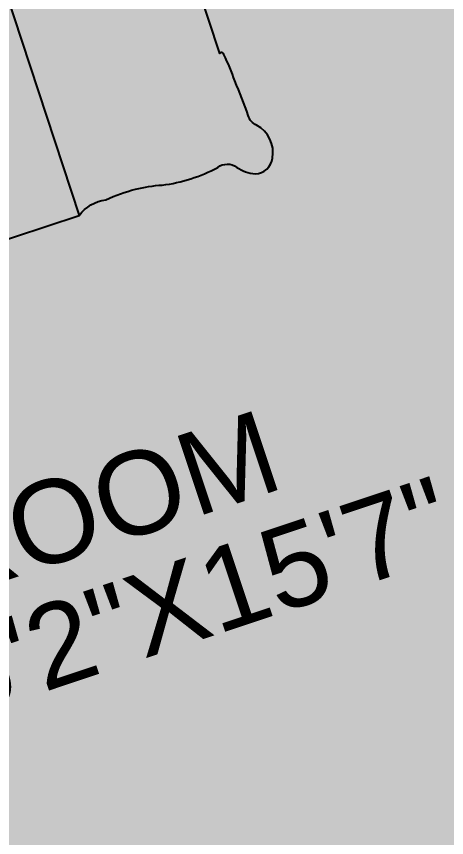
# Model space of a CAD drawing. Header units: inches. Extents: x -13956017 to 293115509, y -946740 to -305538.
# Drawn here: x 1214627.8 to 1214690.1, y -917397.1 to -917278.4 of the extents above; entities that cross this region are included whole.
import ezdxf

# ---------------------------------------------------------------- set-up
doc = ezdxf.new("R2010")
doc.units = ezdxf.units.IN
doc.header["$LTSCALE"] = 6
doc.layers.add('FURNITURE', color=7, linetype='Continuous')
doc.layers.add('WAL', color=7, linetype='Continuous')
doc.layers.add('wall', color=7, linetype='Continuous', lineweight=30)
doc.styles.add('ARI', font='arial.ttf')

# ---------------------------------------------------------------- blocks, each defined once
blk = doc.blocks.new('-reading lamp')
at = {"layer": 'FURNITURE', "color": 8}
for p, q in [((-120.5941480748006, 103.459576176494), (-120.5941480748006, -103.459576176494)), ((-226.5207276368747, 0), (0, 0))]:
    blk.add_line(p, q, dxfattribs=at)
at = {"layer": 'FURNITURE'}
for p, q in [((-13.02192358946195, 39.42549933103146), (-13.02192358946195, -39.42549933103146)), ((0, 39.42549933103146), (0, -39.42549933103146))]:
    blk.add_line(p, q, dxfattribs=at)
blk.add_lwpolyline([(-170.5941480748006, -50), (-70.59414807480061, -50), (-70.59414807480061, 50), (-170.5941480748006, 50)], close=True, dxfattribs=at)
blk = doc.blocks.new('-LUCIFER_STRIPLIGHT')
for p, q in [((-7.37981775678054, 32.52400091445452), (-7.37981775678054, 28.08563530115498)), ((-7.37981775678054, 32.52400091445452), (-5.891130641146447, 32.52400091445452)), ((-7.37981775678054, 32.52400091445452), (-1.09377196735295, 32.52400091445452)), ((-1.09377196735295, 32.52400091445452), (-1.09377196735295, 9.983583176457614)), ((-5.891130641146447, 28.08563530115498), (-7.37981775678054, 28.08563530115498)), ((-7.37981775678054, 11.8181833700728), (-7.37981775678054, 7.379817756773264)), ((-5.891130641146447, 11.8181833700728), (-7.37981775678054, 11.8181833700728)), ((-7.37981775678054, 7.379817756773264), (7.37981775678054, -7.379817756773264)), ((-5.891130641146447, 28.08563530115498), (-5.891130641146447, 11.8181833700728)), ((-1.09377196735295, 9.983583176457614), (9.98358317646489, -1.093771967360226)), ((28.62316699490475, 21.25379204545607), (28.62316699490475, 20.02400091445452)), ((28.62316699490475, 18.79420978345297), (28.62316699490475, 20.02400091445452)), ((7.37981775678054, -7.379817756773264), (11.81818337006553, -7.379817756773264)), ((9.98358317646489, -1.093771967360226), (32.52400091446179, -1.093771967360226)), ((11.81818337006553, -7.379817756773264), (11.81818337006553, -5.891130641139171)), ((28.0856353011477, -5.891130641139171), (11.81818337006553, -5.891130641139171)), ((28.0856353011477, -7.379817756773264), (28.0856353011477, -5.891130641139171)), ((28.0856353011477, -7.379817756773264), (32.52400091446179, -7.379817756773264)), ((32.52400091446179, -1.093771967360226), (32.52400091446179, -7.379817756773264))]:
    blk.add_line(p, q)
at = {"color": 8}
for p, q in [((-4.53632842512161, 7.379817756773264), (-4.53632842512161, 32.52400091445452)), ((20.02400091446179, 27.92876841560792), (20.02400091446179, 50.71393626806821)), ((12.11923341329384, 20.02400091443997), (-10.665934439181, 20.02400091443997)), ((-7.37981775678054, 28.08563530115498), (-7.37981775678054, 11.8181833700728)), ((-4.53632842512161, 7.379817756773264), (7.37981775678054, -4.536328425128886)), ((13.10689695422479, 12.90184182734083), (13.10689695422479, 27.14616000155365)), ((20.02400091446179, 12.11923341327201), (20.02400091446179, -10.66593443920283)), ((26.94105867379403, 12.90184182440134), (26.94105867379403, 27.14616000155365)), ((27.92876841562975, 20.02400091443997), (50.71393626807549, 20.02400091443997)), ((32.52400091446179, -4.536328425128886), (7.37981775678054, -4.536328425128886)), ((11.81818337006553, -7.379817756773264), (28.0856353011477, -7.379817756773264))]:
    blk.add_line(p, q, dxfattribs=at)
at = {"color": 1}
for p, q in [((13.10689695422479, 27.14616000155365), (-1.09377196735295, 27.14616000155365)), ((13.10689695422479, 12.90184182734083), (-1.09377196735295, 12.90184182734083)), ((13.10689695422479, 12.90184182734083), (13.10689695422479, -1.093771967360226)), ((24.95672841071791, 28.82826832267892), (15.09127341820567, 28.82826832266437)), ((26.94105867379403, 12.90184182734083), (26.94105867376493, -1.093771967360226)), ((28.62316699490839, 14.88621829132171), (28.62316699490475, 25.16178353757277))]:
    blk.add_line(p, q, dxfattribs=at)
blk.add_circle((20.02400091446179, 20.02400091443997), 12.49999999999771)
at = {"color": 8}
for radius in [1.715419269084571, 1.212535605931129]:
    blk.add_circle((20.02400091446179, 20.02400091445452), radius, dxfattribs=at)
at = {"color": 1}
for centre, start, end in [((15.09127341820567, 26.81673367004987), 90, 170.5742891916424), ((24.95668220981315, 26.81673367004987), 9.425710808357605, 90), ((26.61163234229025, 25.16178353757277), 0, 80.57428919242203), ((26.61163234229025, 14.88621829132171), 279.425710807578, 0)]:
    blk.add_arc(centre, 2.011534652613768, start, end, dxfattribs=at)
blk = doc.blocks.new('A$C296918F2')
at = {"ltscale": 5, "true_color": 0xffffff}
h = blk.add_hatch(color=7, dxfattribs=at)
h.dxf.hatch_style = 1
h.paths.add_polyline_path([(270.5941935726996, -1178.454007185064), (170.5941935727012, -1178.454007185064), (170.5941935727012, -1078.454007185064), (270.5941935726996, -1078.454007185064)], flags=16)
edge = h.paths.add_edge_path(flags=16)
edge.add_line((220.5941935727004, -1024.99443100857), (220.5941935727004, -1231.913583361558))
edge = h.paths.add_edge_path(flags=16)
edge.add_line((326.5207731347728, -1128.454007185064), (100.0000454979017, -1128.454007185064))
edge = h.paths.add_edge_path(flags=16)
edge.add_line((100.0000454979017, -1089.028507854033), (100.0000454979017, -1167.879506516096))
edge = h.paths.add_edge_path(flags=16)
edge.add_line((113.0219690873635, -1089.028507854033), (113.0219690873635, -1167.879506516096))
edge = h.paths.add_edge_path(flags=17)
edge.add_line((47.59623084250051, -1341.114239160597), (47.5962308425005, -1363.899407013043))
edge = h.paths.add_edge_path(flags=17)
edge.add_line((39.69146334133256, -1333.209471659429), (16.90629548887227, -1333.209471659429))
edge = h.paths.add_edge_path(flags=17)
edge.add_line((47.59623084250052, -1325.304704158261), (47.59623084250052, -1302.519536305786))
edge = h.paths.add_edge_path(flags=17)
edge.add_line((55.50099834366846, -1333.209471659429), (78.28616619614331, -1333.209471659429))
edge = h.paths.add_edge_path(flags=17)
edge.add_arc((47.59623084250052, -1333.209471659429), 12.49999999999771, 0, 360)
edge = h.paths.add_edge_path(flags=17)
edge.add_line((54.71838992959965, -1326.292367699192), (54.71838992959965, -1312.091698777615))
edge = h.paths.add_edge_path(flags=16)
edge.add_line((60.24041400016722, -1308.649142319846), (72.15656018206937, -1320.565288501748))
edge = h.paths.add_edge_path(flags=17)
edge.add_line((40.47407175538683, -1326.292367699192), (40.47407175538683, -1312.091698777615))
edge = h.paths.add_edge_path(flags=17)
edge.add_line((60.24041400016722, -1305.805652988187), (75.00004951371375, -1320.565288501748))
edge = h.paths.add_edge_path(flags=17)
edge.add_line((57.63664858048287, -1312.091698777615), (68.71400372430071, -1323.169053921432))
edge = h.paths.add_edge_path(flags=17)
edge.add_line((60.24041400016722, -1308.649142319846), (35.09623084248597, -1308.649142319846))
edge = h.paths.add_edge_path(flags=17)
edge.add_line((39.5345964557855, -1305.805652988187), (55.80204838686768, -1305.805652988187))
edge = h.paths.add_edge_path(flags=17)
edge.add_line((55.80204838686768, -1305.805652988187), (60.24041400016722, -1305.805652988187))
edge = h.paths.add_edge_path(flags=17)
edge.add_line((35.09623084248597, -1305.805652988187), (39.5345964557855, -1305.805652988187))
edge = h.paths.add_edge_path(flags=17)
edge.add_line((39.5345964557855, -1307.294340103821), (55.80204838686768, -1307.294340103821))
edge = h.paths.add_edge_path(flags=17)
edge.add_line((55.80204838686768, -1307.294340103821), (55.80204838686768, -1305.805652988187))
edge = h.paths.add_edge_path(flags=16)
edge.add_line((35.09623084248597, -1305.805652988187), (35.09623084248597, -1307.294340103821))
edge = h.paths.add_edge_path(flags=17)
edge.add_line((39.5345964557855, -1307.294340103821), (39.5345964557855, -1305.805652988187))
edge = h.paths.add_edge_path(flags=17)
edge.add_line((35.09623084248597, -1305.805652988187), (35.09623084248597, -1312.091698777615))
edge = h.paths.add_edge_path(flags=17)
edge.add_line((35.09623084248597, -1312.091698777615), (57.63664858048287, -1312.091698777615))
edge = h.paths.add_edge_path(flags=16)
edge.add_line((54.71838993253913, -1340.126529418761), (40.47407175538682, -1340.126529418761))
edge = h.paths.add_edge_path(flags=17)
edge.add_line((54.71838992959965, -1340.126529418761), (68.71400372430071, -1340.126529418732))
edge = h.paths.add_edge_path(flags=16)
edge.add_line((54.71838992959965, -1326.292367699192), (40.47407175538683, -1326.292367699192))
edge = h.paths.add_edge_path(flags=17)
edge.add_line((54.71838992959965, -1326.292367699192), (68.71400372430071, -1326.292367699192))
edge = h.paths.add_edge_path(flags=16)
edge.add_arc((52.73401346561877, -1339.797103087258), 2.011534652613768, 270, 350.5742891924203)
edge = h.paths.add_edge_path(flags=16)
edge.add_line((48.82602197348751, -1341.808637739872), (47.59623084248596, -1341.808637739872))
edge = h.paths.add_edge_path(flags=16)
edge.add_line((46.36643971148441, -1341.808637739872), (47.59623084248596, -1341.808637739872))
edge = h.paths.add_edge_path(flags=17)
edge.add_line((72.15656018206937, -1345.709471659429), (72.15656018206937, -1320.565288501748))
edge = h.paths.add_edge_path(flags=16)
edge.add_arc((47.59623084248597, -1333.209471659429), 1.715419269084571, 0, 360)
edge = h.paths.add_edge_path(flags=16)
edge.add_arc((47.59623084248597, -1333.209471659429), 1.212535605931129, 0, 360)
edge = h.paths.add_edge_path(flags=16)
edge.add_line((52.73401346561877, -1341.808637739876), (42.4584482193677, -1341.808637739872))
edge = h.paths.add_edge_path(flags=16)
edge.add_arc((42.4584482193677, -1339.797103087258), 2.011534652613768, 189.4257108075797, 270)
edge = h.paths.add_edge_path(flags=16)
edge.add_arc((40.80349808689061, -1338.142152954781), 2.011534652613768, 180, 260.5742891916419)
edge = h.paths.add_edge_path(flags=16)
edge.add_arc((40.80349808689061, -1328.276744163173), 2.011534652613768, 99.42571080835809, 180)
edge = h.paths.add_edge_path(flags=16)
edge.add_line((38.79196343426155, -1338.142199155685), (38.79196343427611, -1328.276744163173))
edge = h.paths.add_edge_path(flags=17)
edge.add_line((75.00004951371375, -1325.003654115033), (75.00004951371375, -1341.271106046115))
edge = h.paths.add_edge_path(flags=17)
edge.add_line((75.00004951371375, -1341.271106046115), (75.00004951371375, -1345.709471659429))
edge = h.paths.add_edge_path(flags=17)
edge.add_line((75.00004951371375, -1320.565288501748), (75.00004951371375, -1325.003654115033))
edge = h.paths.add_edge_path(flags=17)
edge.add_line((75.00004951371375, -1341.271106046115), (73.51136239807965, -1341.271106046115))
edge = h.paths.add_edge_path(flags=17)
edge.add_line((75.00004951371375, -1325.003654115033), (73.51136239807965, -1325.003654115033))
edge = h.paths.add_edge_path(flags=17)
edge.add_line((73.51136239807965, -1341.271106046115), (73.51136239807965, -1325.003654115033))
edge = h.paths.add_edge_path(flags=17)
edge.add_line((68.7140037243007, -1345.709471659429), (75.00004951371375, -1345.709471659429))
edge = h.paths.add_edge_path(flags=17)
edge.add_line((68.71400372430071, -1323.169053921432), (68.7140037243007, -1345.709471659429))
edge = h.paths.add_edge_path(flags=17)
edge.add_line((47.59615466776448, 1277.00121008807), (47.59615466776447, 1299.786377940516))
edge = h.paths.add_edge_path(flags=16)
edge.add_line((39.69138716659653, 1269.096442586902), (16.90621931413624, 1269.096442586902))
edge = h.paths.add_edge_path(flags=16)
edge.add_line((47.59615466776449, 1261.191675085734), (47.59615466776449, 1238.40650723326))
edge = h.paths.add_edge_path(flags=16)
edge.add_line((55.50092216893244, 1269.096442586902), (78.28609002140728, 1269.096442586902))
edge = h.paths.add_edge_path(flags=16)
edge.add_arc((47.59615466776448, 1269.096442586902), 12.49999999999771, 0, 360)
edge = h.paths.add_edge_path(flags=16)
edge.add_line((54.71831375486362, 1262.179338626665), (54.71831375486363, 1247.978669705088))
edge = h.paths.add_edge_path(flags=0)
edge.add_line((60.2403378254312, 1244.536113247319), (72.15648400733335, 1256.452259429221))
edge = h.paths.add_edge_path(flags=16)
edge.add_line((40.4739955806508, 1262.179338626665), (40.47399558065081, 1247.978669705088))
edge = h.paths.add_edge_path(flags=16)
edge.add_line((60.2403378254312, 1241.69262391566), (74.99997333897772, 1256.452259429221))
edge = h.paths.add_edge_path(flags=16)
edge.add_line((57.63657240574685, 1247.978669705088), (68.71392754956469, 1259.056024848906))
edge = h.paths.add_edge_path(flags=16)
edge.add_line((60.2403378254312, 1244.536113247319), (35.09615466774994, 1244.536113247319))
edge = h.paths.add_edge_path(flags=16)
edge.add_line((39.53452028104948, 1241.69262391566), (55.80197221213166, 1241.69262391566))
edge = h.paths.add_edge_path(flags=16)
edge.add_line((55.80197221213166, 1241.69262391566), (60.2403378254312, 1241.69262391566))
edge = h.paths.add_edge_path(flags=16)
edge.add_line((35.09615466774994, 1241.69262391566), (39.53452028104948, 1241.69262391566))
edge = h.paths.add_edge_path(flags=16)
edge.add_line((39.53452028104948, 1243.181311031294), (55.80197221213166, 1243.181311031294))
edge = h.paths.add_edge_path(flags=16)
edge.add_line((55.80197221213166, 1243.181311031294), (55.80197221213166, 1241.69262391566))
edge = h.paths.add_edge_path(flags=16)
edge.add_line((35.09615466774994, 1241.69262391566), (35.09615466774994, 1243.181311031294))
edge = h.paths.add_edge_path(flags=16)
edge.add_line((39.53452028104948, 1243.181311031294), (39.53452028104948, 1241.69262391566))
edge = h.paths.add_edge_path(flags=16)
edge.add_line((35.09615466774994, 1241.69262391566), (35.09615466774994, 1247.978669705088))
edge = h.paths.add_edge_path(flags=16)
edge.add_line((35.09615466774994, 1247.978669705088), (57.63657240574685, 1247.978669705088))
edge = h.paths.add_edge_path(flags=0)
edge.add_line((54.7183137578031, 1276.013500346235), (40.47399558065079, 1276.013500346235))
edge = h.paths.add_edge_path(flags=17)
edge.add_line((54.71831375486362, 1276.013500346235), (68.71392754956467, 1276.013500346206))
edge = h.paths.add_edge_path(flags=0)
edge.add_line((54.71831375486362, 1262.179338626665), (40.4739955806508, 1262.179338626665))
edge = h.paths.add_edge_path(flags=16)
edge.add_line((54.71831375486362, 1262.179338626665), (68.71392754956469, 1262.179338626665))
edge = h.paths.add_edge_path(flags=0)
edge.add_arc((52.73393729088274, 1275.684074014731), 2.011534652613768, 9.425710807579703, 90)
edge = h.paths.add_edge_path(flags=0)
edge.add_line((48.82594579875148, 1277.695608667345), (47.59615466774993, 1277.695608667345))
edge = h.paths.add_edge_path(flags=0)
edge.add_line((46.36636353674838, 1277.695608667345), (47.59615466774993, 1277.695608667345))
edge = h.paths.add_edge_path(flags=17)
edge.add_line((72.15648400733333, 1281.596442586902), (72.15648400733335, 1256.452259429221))
edge = h.paths.add_edge_path(flags=16)
edge.add_arc((47.59615466774993, 1269.096442586902), 1.715419269084571, 0, 360)
edge = h.paths.add_edge_path(flags=0)
edge.add_arc((47.59615466774993, 1269.096442586902), 1.212535605931129, 0, 360)
edge = h.paths.add_edge_path(flags=0)
edge.add_line((52.73393729088274, 1277.695608667349), (42.45837204463167, 1277.695608667345))
edge = h.paths.add_edge_path(flags=0)
edge.add_arc((42.45837204463167, 1275.684074014731), 2.011534652613768, 90, 170.5742891924203)
edge = h.paths.add_edge_path(flags=0)
edge.add_arc((40.80342191215458, 1274.029123882254), 2.011534652613768, 99.42571080835809, 180)
edge = h.paths.add_edge_path(flags=0)
edge.add_arc((40.80342191215458, 1264.163715090646), 2.011534652613768, 180, 260.5742891916419)
edge = h.paths.add_edge_path(flags=0)
edge.add_line((38.79188725952552, 1274.029170083159), (38.79188725954008, 1264.163715090646))
edge = h.paths.add_edge_path(flags=16)
edge.add_line((74.99997333897772, 1260.890625042506), (74.99997333897771, 1277.158076973588))
edge = h.paths.add_edge_path(flags=17)
edge.add_line((74.99997333897771, 1277.158076973588), (74.99997333897771, 1281.596442586902))
edge = h.paths.add_edge_path(flags=16)
edge.add_line((74.99997333897772, 1256.452259429221), (74.99997333897772, 1260.890625042506))
edge = h.paths.add_edge_path(flags=17)
edge.add_line((74.99997333897771, 1277.158076973588), (73.51128622334362, 1277.158076973588))
edge = h.paths.add_edge_path(flags=16)
edge.add_line((74.99997333897772, 1260.890625042506), (73.51128622334363, 1260.890625042506))
edge = h.paths.add_edge_path(flags=17)
edge.add_line((73.51128622334362, 1277.158076973588), (73.51128622334363, 1260.890625042506))
edge = h.paths.add_edge_path(flags=17)
edge.add_line((68.71392754956467, 1281.596442586902), (74.99997333897771, 1281.596442586902))
edge = h.paths.add_edge_path(flags=16)
edge.add_line((68.71392754956469, 1259.056024848906), (68.71392754956467, 1281.596442586902))
edge = h.paths.add_edge_path(flags=17)
edge.add_line((549.999985436909, -1373.749138452113), (99.9999854369089, -1373.749138452113))
edge.add_line((99.9999854369089, -1373.749138452113), (99.9999854369089, -914.007053874433))
edge.add_line((99.9999854369089, -914.007053874433), (599.9999854369089, -914.007053874433))
edge.add_line((599.9999854369089, -914.007053874433), (599.9999854369089, -1323.749138452113))
edge.add_arc((549.9999854369096, -1323.749138452112), 50.00000000000034, 269.9999999999995, 359.9999999999995, ccw=False)
edge = h.paths.add_edge_path(flags=17)
edge.add_line((550.0000551743434, 1373.749138451647), (100.0000551743433, 1373.749138451647))
edge.add_line((100.0000551743433, 1373.749138451647), (100.0000551743433, 913.992946125567))
edge.add_line((100.0000551743433, 913.992946125567), (600.0000551743433, 913.992946125567))
edge.add_line((600.0000551743433, 913.992946125567), (600.0000551743433, 1323.749138451647))
edge.add_arc((550.000055174344, 1323.749138451647), 50.00000000000034, 5.216109677600168e-13, 90.00000000000053)
h.paths.add_polyline_path([(270.5941935726996, 1178.439899436198), (170.5941935727012, 1178.439899436198), (170.5941935727012, 1078.439899436198), (270.5941935726996, 1078.439899436198)], flags=16)
edge = h.paths.add_edge_path(flags=16)
edge.add_line((220.5941935727004, 1024.980323259704), (220.5941935727004, 1231.899475612692))
edge = h.paths.add_edge_path(flags=17)
edge.add_line((326.5207731347728, 1128.439899436198), (100.0000454979017, 1128.439899436198))
edge = h.paths.add_edge_path(flags=17)
edge.add_line((100.0000454979017, 1089.014400105167), (100.0000454979017, 1167.86539876723))
edge = h.paths.add_edge_path(flags=16)
edge.add_line((113.0219690873635, 1089.014400105167), (113.0219690873635, 1167.86539876723))
h.paths.add_polyline_path([(2030.000061611645, -199.007053874433), (912.4827024741099, -199.007053874433), (912.4827024741099, 198.992946125567), (2030.000061611645, 198.992946125567)])
h.paths.add_polyline_path([(418.0637059016153, -0.007053874433040619), (161.1652605338022, -0.007053874433040619)], flags=16)
edge = h.paths.add_edge_path(flags=16)
edge.add_line((418.0637059016153, -0.007053874433040619), (161.1652605338022, -0.007053874433040619))
edge.add_arc((160.3243791748748, 31.92822606588356), 31.94634856014345, 180.266146829171, 271.5082950056178, ccw=False)
edge.add_arc((599.9762706970204, 163.0442489041138), 489.5252008580809, 149.9273345123869, 195.5539962361955, ccw=False)
edge = h.paths.add_edge_path(flags=16)
edge.add_line((418.0637059016153, -0.007053874433040619), (161.1652605338022, -0.007053874433040619))
edge.add_arc((161.1652605338024, -32.79393913596944), 32.7868852615364, 90.00000000000037, 179.9999999999987)
edge.add_arc((597.5218924205682, -163.7200128130623), 487.0700939811286, 164.406928296842, 210.1499851994903)
edge = h.paths.add_edge_path(flags=16)
edge.add_arc((599.9762706970204, 163.0442489041138), 489.5252008580809, 149.9273345123869, 195.5539962361955, ccw=False)
edge.add_arc((599.9762706970204, 163.0442489041138), 489.5252008580809, 149.9273345123869, 195.5539962361955)
edge = h.paths.add_edge_path(flags=0)
edge.add_arc((160.3243791748748, 31.92822606588356), 31.94634856014345, 180.266146829171, 271.5082950056178)
edge.add_arc((160.3243791748748, 31.92822606588356), 31.94634856014345, 180.266146829171, 271.5082950056178)
edge = h.paths.add_edge_path(flags=16)
edge.add_arc((597.5218924205682, -163.7200128130623), 487.0700939811286, 164.406928296842, 210.1499851994903)
edge.add_arc((597.5218924205682, -163.7200128130623), 487.0700939811286, 164.406928296842, 210.1499851994903, ccw=False)
edge = h.paths.add_edge_path(flags=0)
edge.add_arc((161.1652605338024, -32.79393913596944), 32.7868852615364, 90.00000000000037, 179.9999999999987)
edge.add_arc((161.1652605338024, -32.79393913596944), 32.7868852615364, 90.00000000000037, 179.9999999999987)
edge = h.paths.add_edge_path()
edge.add_line((-3.872066736221313e-05, 1273.749138451647), (74.99997333902866, 1273.749138451647))
edge.add_line((74.99997333902866, 1273.749138451647), (74.99997333902866, 1373.749138451647))
edge.add_line((74.99997333902866, 1373.749138451647), (99.99998543877155, 1373.749138451647))
edge.add_line((99.99998543877155, 1373.749138451647), (100.0000616135076, -1373.749138452113))
edge.add_line((100.0000616135076, -1373.749138452113), (75.00004951376468, -1373.749138452113))
edge.add_line((75.00004951376468, -1373.749138452113), (75.00004951376468, -1273.749138452113))
edge.add_line((75.00004951376468, -1273.749138452113), (3.745406866073608e-05, -1273.749138452113))
edge.add_line((3.745406866073608e-05, -1273.749138452113), (-3.745313733816147e-05, 1273.749138451647))
edge.add_line((588.1065440000966, -448.9930233582854), (144.9620649637654, -448.9930233582854))
edge.add_line((588.1065440000966, -398.9930233582854), (158.0703726829961, -398.9930233582854))
edge.add_line((588.1065440000966, 448.9789156094193), (144.9620649637654, 448.9789156094193))
edge.add_line((588.1065440000966, 398.9789156094193), (158.0703726829961, 398.9789156094193))
edge.add_line((398.1400594534352, -34.77917578071356), (418.1777944387868, -34.92524798959494))
edge.add_line((323.1067241253331, -38.38594474643469), (398.1400594534352, -34.77917578071356))
edge.add_line((260.428527337499, -44.74318828433752), (323.1067241253331, -38.38594474643469))
edge.add_line((210.4674726547673, -52.36020138114691), (260.428527337499, -44.74318828433752))
edge.add_line((173.5855636419728, -59.74627896398306), (210.4674726547673, -52.36020138114691))
edge.add_line((150.1448041023687, -65.41071590036154), (173.5855636419728, -59.74627896398306))
edge.add_line((140.5071973623708, -67.8628071770072), (150.1448041023687, -65.41071590036154))
edge.add_line((154.5145898880437, -118.9526003226638), (140.5071973623708, -67.8628071770072))
edge.add_line((166.6694696964696, -160.8169337138534), (154.5145898880437, -118.9526003226638))
edge.add_line((177.6679628910497, -196.5928727611899), (166.6694696964696, -160.8169337138534))
edge.add_line((189.012325626798, -229.357716999948), (177.6679628910497, -196.5928727611899))
edge.add_line((202.2048140587285, -263.1887659057975), (189.012325626798, -229.357716999948))
edge.add_line((218.7476844610646, -302.1633191928267), (202.2048140587285, -263.1887659057975))
edge.add_line((240.1431931080297, -350.3586763367057), (218.7476844610646, -302.1633191928267))
edge.add_line((267.8935960354283, -411.8521369919181), (240.1431931080297, -350.3586763367057))
edge.add_line((582.745053629391, -729.8488984331489), (588.106543998234, -398.9930233582854))
edge.add_line((502.3548964085057, -736.1455618366599), (582.7450536312535, -729.8488984331489))
edge.add_line((398.1400594534352, -736.7799725160003), (502.3548964085057, -736.1455618366599))
edge.add_line((323.1067241253331, -733.1732034906745), (398.1400594534352, -736.7799725160003))
edge.add_line((260.428527337499, -726.8159599527717), (323.1067241253331, -733.1732034906745))
edge.add_line((210.4674726547673, -719.1989468559623), (260.428527337499, -726.8159599527717))
edge.add_line((173.5855636419728, -711.8128692731261), (210.4674726547673, -719.1989468559623))
edge.add_line((150.1448041023687, -706.1484323367476), (173.5855636419728, -711.8128692731261))
edge.add_line((140.5071973623708, -703.6963411197066), (150.1448041023687, -706.1484323367476))
edge.add_arc((985.0807249575759, -642.5254236473122), 862.1218897786806, 159.7307431274374, 186.4277989095798)
edge.add_arc((161.1652605039996, -739.0408984348176), 32.78688523173358, 180.0000000520806, 270.0000000520807)
edge.add_line((161.1652605338022, -771.8277836665511), (495.29351780843, -771.8277836665511))
edge.add_arc((495.2935178382331, -739.040898434818), 32.78688523173309, 269.9999999479184, 359.9999999479202)
edge.add_line((528.0804030699657, -739.0408984646201), (528.0804030699657, -734.130578123033))
edge.add_line((154.5145898880437, -652.60654797405), (140.5071973623708, -703.6963411197066))
edge.add_line((166.6694696964696, -609.7422145232558), (154.5145898880437, -652.60654797405))
edge.add_line((177.6679628910497, -573.9662754759192), (166.6694696964696, -609.7422145232558))
edge.add_line((189.012325626798, -541.2014312967658), (177.6679628910497, -573.9662754759192))
edge.add_line((202.2048140587285, -507.3703823313117), (189.012325626798, -541.2014312967658))
edge.add_line((218.7476844610646, -468.3958290442824), (202.2048140587285, -507.3703823313117))
edge.add_line((240.1431931080297, -420.2004719004035), (218.7476844610646, -468.3958290442824))
edge.add_line((267.8935960354283, -358.7070112451911), (240.1431931080297, -420.2004719004035))
edge.add_line((912.4826992573217, 913.992946125567), (912.4826295198873, -914.007053874433))
edge.add_line((662.4827024759725, -398.7699932083488), (662.4826295198873, -914.007053874433))
edge.add_line((662.4826992573217, 913.992946125567), (662.4827024759725, 398.7558854594827))
edge.add_arc((636.7903234763071, -993.3817087039351), 1392.374654842267, 81.53977124718993, 98.4602287528101)
edge.add_arc((636.7903234763071, 993.3676009550691), 1392.374654842267, 261.5397712471899, 278.4602287528101)
edge.add_arc((-4460.412706794525, -0.007053874434916452), 5315.92964794423, 355.8592289656648, 364.1407710343351)
edge.add_arc((5733.993353866337, -0.007053874437218785), 5315.929647944218, 175.8592289656648, 184.140771034335)
edge.add_line((398.1400594534352, 33.76506803184748), (418.1777944387868, 33.91114024072886))
edge.add_line((323.1067241253331, 37.37183699756861), (398.1400594534352, 33.76506803184748))
edge.add_line((260.428527337499, 43.72908053547144), (323.1067241253331, 37.37183699756861))
edge.add_line((210.4674726547673, 51.34609363228083), (260.428527337499, 43.72908053547144))
edge.add_line((173.5855636419728, 58.73217121511698), (210.4674726547673, 51.34609363228083))
edge.add_line((150.1448041023687, 64.39660815149546), (173.5855636419728, 58.73217121511698))
edge.add_line((140.5071973623708, 66.84869942814112), (150.1448041023687, 64.39660815149546))
edge.add_line((154.5145898880437, 117.9384925737977), (140.5071973623708, 66.84869942814112))
edge.add_line((166.6694696964696, 160.8028259649873), (154.5145898880437, 117.9384925737977))
edge.add_line((177.6679628910497, 196.5787650123239), (166.6694696964696, 160.8028259649873))
edge.add_line((189.012325626798, 229.3436092510819), (177.6679628910497, 196.5787650123239))
edge.add_line((202.2048140587285, 263.1746581569314), (189.012325626798, 229.3436092510819))
edge.add_line((218.7476844610646, 302.1492114439607), (202.2048140587285, 263.1746581569314))
edge.add_line((240.1431931080297, 350.3445685878396), (218.7476844610646, 302.1492114439607))
edge.add_line((267.8935960354283, 411.838029243052), (240.1431931080297, 350.3445685878396))
edge.add_line((582.745053629391, 729.8347906842828), (588.106543998234, 398.9789156094193))
edge.add_line((502.3548964085057, 736.1314540877938), (582.7450536312535, 729.8347906842828))
edge.add_line((398.1400594534352, 736.7658647671342), (502.3548964085057, 736.1314540877938))
edge.add_line((323.1067241253331, 733.1590957418084), (398.1400594534352, 736.7658647671342))
edge.add_line((260.428527337499, 726.8018522039056), (323.1067241253331, 733.1590957418084))
edge.add_line((210.4674726547673, 719.1848391070962), (260.428527337499, 726.8018522039056))
edge.add_line((173.5855636419728, 711.79876152426), (210.4674726547673, 719.1848391070962))
edge.add_line((150.1448041023687, 706.1343245878816), (173.5855636419728, 711.79876152426))
edge.add_line((140.5071973623708, 703.6822333708405), (150.1448041023687, 706.1343245878816))
edge.add_arc((985.0807249575759, 642.5113158984461), 862.1218897786806, 173.5722010904202, 200.2692568725626, ccw=False)
edge.add_arc((161.1652605039996, 739.0267906859515), 32.78688523173358, 89.99999994791932, 179.9999999479194, ccw=False)
edge.add_line((161.1652605338022, 771.813675917685), (495.29351780843, 771.813675917685))
edge.add_arc((495.2935178382331, 739.0267906859519), 32.78688523173309, 5.207982667343458e-08, 90.00000005208159, ccw=False)
edge.add_line((528.0804030699657, 739.026790715754), (528.0804030699657, 734.116470374167))
edge.add_line((154.5145898880437, 652.592440225184), (140.5071973623708, 703.6822333708405))
edge.add_line((166.6694696964696, 609.7281067743897), (154.5145898880437, 652.592440225184))
edge.add_line((177.6679628910497, 573.9521677270532), (166.6694696964696, 609.7281067743897))
edge.add_line((189.012325626798, 541.1873235478997), (177.6679628910497, 573.9521677270532))
edge.add_line((202.2048140587285, 507.3562745824456), (189.012325626798, 541.1873235478997))
edge.add_line((218.7476844610646, 468.3817212954164), (202.2048140587285, 507.3562745824456))
edge.add_line((240.1431931080297, 420.1863641515374), (218.7476844610646, 468.3817212954164))
edge.add_line((267.8935960354283, 358.692903496325), (240.1431931080297, 420.1863641515374))
h = blk.add_hatch(color=7, dxfattribs=at)
h.dxf.hatch_style = 1
h.paths.add_polyline_path([(3.745406865363066e-05, -1273.749138452113), (75.00004951376468, -1273.749138452112), (75.00004951376468, -1373.749138452112), (100.0000616135076, -1373.749138452112), (99.99998543877155, 1373.749138451647), (74.99997333902866, 1373.749138451647), (74.99997333902866, 1273.749138451647), (74.99997333897772, 1260.890625042506), (74.99997333897772, 1256.452259429221), (60.24033782543114, 1241.69262391566), (55.80197221213166, 1241.69262391566), (39.53452028104948, 1241.69262391566), (35.09615466774994, 1241.69262391566), (35.09615466774994, 1243.181311031294), (35.09615466774994, 1247.978669705088), (40.47399558065081, 1247.978669705088), (40.4739955806508, 1258.823913689996, -0.2459271805082154), (35.09615466776677, 1269.096442586902, -0.09563877546543906), (35.99432631227968, 1273.749138451647), (-3.745313733816147e-05, 1273.749138451647)])
h.paths.add_polyline_path([(39.53452028104948, 1241.69262391566), (35.09615466774994, 1241.69262391566), (35.09615466774994, 1243.181311031294), (35.09615466774994, 1247.978669705088), (40.47399558065081, 1247.978669705088), (40.4739955806508, 1258.823913689996, -0.2459271805082154), (35.09615466776677, 1269.096442586902, -0.7426780819657912), (58.00789380943044, 1276.013500346228), (68.71392754956467, 1276.013500346206), (68.71392754956467, 1281.596442586902), (74.99997333897771, 1281.596442586902), (74.99997333897771, 1277.158076973588), (74.99997333897772, 1260.890625042506), (74.99997333897772, 1256.452259429221), (60.24033782543114, 1241.69262391566), (55.80197221213166, 1241.69262391566)], flags=16)
h.paths.add_polyline_path([(40.4739955806565, 1276.013500346234, -0.3668105954600894), (42.45837204463103, 1277.695608667344), (52.7339372908818, 1277.695608667345, -0.3668105954601801), (54.71831375485774, 1276.013500346235)], flags=0)
h.paths.add_polyline_path([(45.88073539866536, 1269.096442586902, -1), (49.3115739368345, 1269.096442586902, -1)], flags=0)
h.paths.add_polyline_path([(46.3836190618188, 1269.096442586902, -1), (48.80869027368106, 1269.096442586902, -1)], flags=0)
h.paths.add_polyline_path([(55.80204838686768, -1305.805652988187), (55.80204838686768, -1307.294340103821), (47.59623084250052, -1307.294340103821), (47.59623084250052, -1308.649142319846), (60.24041400016733, -1308.649142319846), (72.15656018206937, -1320.565288501748), (72.15656018206937, -1333.209471659429), (73.51136239807965, -1333.209471659429), (73.51136239807965, -1325.003654115033), (75.00004951371375, -1325.003654115033), (75.00004951371375, -1320.565288501748), (60.24041400016728, -1305.805652988187)], flags=17)
h = blk.add_hatch(color=7, dxfattribs=at)
h.dxf.hatch_style = 1
edge = h.paths.add_edge_path()
edge.add_line((100.0000551743433, 913.9929460017621), (99.9999854369089, -914.0070539982379))
edge.add_line((99.9999854369089, -914.0070539982379), (1602.864827017298, -914.0070539982378))
edge.add_line((1602.864827017298, -914.0070539982378), (1662.493253710881, -932.4841778057784))
edge.add_line((1662.493253710881, -932.4841778057784), (1724.417924742202, -924.5918719441937))
edge.add_line((1724.417924742202, -924.5918719441937), (1867.447588289712, -932.1280254403847))
edge.add_line((1867.447588289712, -932.1280254403847), (1893.376614945655, -936.7438171729378))
edge.add_line((1893.376614945655, -936.7438171729378), (1956.793918454002, -977.6213184990266))
edge.add_line((1956.793918454002, -977.6213184990266), (2005.136558252947, -984.4060148580297))
edge.add_line((2005.136558252947, -984.4060148580297), (2054.142183045857, -970.0757518680156))
edge.add_line((2054.142183045857, -970.0757518680156), (2080.781621592444, -948.5001863583836))
edge.add_line((2080.781621592444, -948.5001863583836), (2093.854616319799, -916.2933535269535))
edge.add_line((2093.854616319799, -916.2933535269535), (2091.40984747838, -886.9316090614856))
edge.add_line((2091.40984747838, -886.9316090614856), (2045.019686083306, -827.1925773294033))
edge.add_line((2045.019686083306, -827.1925773294033), (2044.730814470181, -854.4329977858225))
edge.add_line((2044.730814470181, -854.4329977858225), (2022.216567973628, -869.7702940971412))
edge.add_line((2022.216567973628, -869.7702940971412), (2031.173376281183, -828.6636066122479))
edge.add_line((2031.173376281183, -828.6636066122479), (2019.429814795962, -788.2646841676298))
edge.add_line((2019.429814795962, -788.2646841676298), (2002.524253468028, -664.5585576565325))
edge.add_line((2002.524253468028, -664.5585576565325), (2005.162210914123, -474.9221709618516))
edge.add_line((2005.162210914123, -474.9221709618516), (2023.013459543697, -427.4921348364428))
edge.add_line((2023.013459543697, -427.4921348364428), (2030.000061611644, 198.9929460017621))
edge.add_line((2030.000061611644, 198.9929460017621), (2005.831844870916, 254.7954107069257))
edge.add_line((2005.831844870916, 254.7954107069257), (2002.524253468028, 437.4692653744161))
edge.add_line((2002.524253468028, 437.4692653744161), (2031.225939411065, 661.6805641846577))
edge.add_line((2031.225939411065, 661.6805641846577), (2018.989236156853, 781.6044640514417))
edge.add_line((2018.989236156853, 781.6044640514417), (2027.470240461224, 818.9708686248407))
edge.add_line((2027.470240461224, 818.9708686248407), (2091.409917215814, 897.1174803702771))
edge.add_line((2091.409917215814, 897.1174803702771), (2094.452500458529, 917.405424468349))
edge.add_arc((2013.468094944611, 911.6754836782907), 81.18685951494977, 4.047140035009978, 85.16427703796367)
edge.add_arc((1997.108079724481, 876.1782970731513), 118.685448431147, 78.72557842305402, 109.6320843547743)
edge.add_arc((2093.529668597443, 705.6665044441096), 313.479091713929, 115.7718992464337, 129.6792477199697)
edge.add_line((1893.376684683089, 946.929688481729), (1867.447658027146, 942.3138967491765))
edge.add_line((1867.447658027146, 942.3138967491765), (1611.080618411511, 927.0214720053192))
edge.add_line((1611.080618411511, 927.0214720053192), (1603.411067739597, 918.8807960041381))
edge.add_line((1603.411067739597, 918.8807960041381), (1603.411067739549, 913.9929460017623))
edge.add_line((1603.411067739549, 913.9929460017623), (100.0000551743433, 913.9929460017621))
at = {"layer": 'FURNITURE', "extrusion": (-1.800932918e-07, -1.000000771927356e-16, 0.9999999999999838)}
h = blk.add_hatch(dxfattribs=at)
h.set_pattern_fill('ANSI31', color=8, scale=5, angle=-135, style=0)
h.set_pattern_definition([(270, (-4977075.929122655, 2662261.055767156), (-15.875, -4.608662052746799e-15), [])])
h.paths.add_polyline_path([(587.2962984861806, 448.9789156094193), (588.1065440000966, 398.9789156094193), (249.7135642590001, 398.9789156094193), (240.1431931080297, 420.1863641515374), (227.3612298788503, 448.9789156094193)])
edge = h.paths.add_edge_path()
edge.add_ellipse((985.08072493691, 642.51131657511), major_axis=(-219.2194940090564, 833.7847481043088), ratio=0.9999999732906205, start_angle=88.24165940970028, end_angle=91.6774227866801, ccw=False)
edge.add_line((144.9620649637654, 448.9789156094193), (227.3612298788503, 448.9789156094193))
edge.add_line((227.3612298788503, 448.9789156094193), (240.1431931080297, 420.1863641515374))
edge.add_line((240.1431931080297, 420.1863641515374), (249.7135642590001, 398.9789156094193))
edge.add_line((249.7135642590001, 398.9789156094193), (158.0703726829961, 398.9789156094193))
h = blk.add_hatch(dxfattribs=at)
h.set_pattern_fill('ANSI31', color=8, scale=5, angle=-135, style=0)
h.set_pattern_definition([(90, (-4977075.929122655, 2663063.027706124), (-15.875, 7.204084654539521e-16), [])])
h.paths.add_polyline_path([(227.3612298788503, -448.9930233582854), (587.2962984861806, -448.9930233582854), (588.1065440000966, -398.9930233582854), (249.7135642590001, -398.9930233582854), (240.1431931080297, -420.2004719004035)])
edge = h.paths.add_edge_path()
edge.add_line((144.9620649637654, -448.9930233582854), (227.3612298788503, -448.9930233582854))
edge.add_line((227.3612298788503, -448.9930233582854), (240.1431931080297, -420.2004719004035))
edge.add_line((240.1431931080297, -420.2004719004035), (249.7135642590001, -398.9930233582854))
edge.add_line((249.7135642590001, -398.9930233582854), (158.0703726829961, -398.9930233582854))
edge.add_ellipse((985.08072493691, -642.525424323976), major_axis=(219.2194940090564, 833.7847481043088), ratio=0.9999999732906205, start_angle=88.32257721331992, end_angle=91.75834059029972)
at = {"layer": 'FURNITURE', "color": 8, "ltscale": 200, "extrusion": (-1.800932918e-07, -1.000000771927357e-16, 0.9999999999999838)}
for p, q in [((662.4826992573217, 913.992946125567, 0.0001012993573240668), (662.4827024759725, 398.7558854594827, 0.0001012993578522005)), ((912.4826992573217, 913.992946125567, 0.0001463226802740668), (912.4826295198873, -914.007053874433, 0.0001463226675318225)), ((588.1065440000966, 448.9789156094193, 8.790471064586386e-05), (144.9620649637654, 448.9789156094193, 8.097362673214876e-06)), ((588.1065440000966, 398.9789156094193, 8.790471064086384e-05), (158.0703726829961, 398.9789156094193, 1.045808095529847e-05)), ((588.1065440000966, -398.9930233582854, 8.790471056086658e-05), (158.0703726829961, -398.9930233582854, 1.045808087530121e-05)), ((662.4827024759725, -398.7699932083488, 0.0001012993577722478), (662.4826295198873, -914.007053874433, 0.0001012993445818226)), ((588.1065440000966, -448.9930233582854, 8.790471055586656e-05), (144.9620649637654, -448.9930233582854, 8.097362583217611e-06))]:
    blk.add_line(p, q, dxfattribs=at)
at = {"layer": 'FURNITURE', "ltscale": 200, "extrusion": (-1.800932918e-07, -1.000000771927357e-16, 0.9999999999999838)}
for p, q in [((260.428527337499, 726.8018522039056, 2.889209800238369e-05), (323.1067241253331, 733.1590957418084, 4.018002078662866e-05)), ((323.1067241253331, 733.1590957418084, 4.018002078662866e-05), (398.1400594534352, 736.7658647671342, 5.369302114096049e-05)), ((398.1400594534352, 736.7658647671342, 5.369302114096049e-05), (502.3548964085057, 736.1314540877938, 7.246141418253597e-05)), ((502.3548964085057, 736.1314540877938, 7.246141418253597e-05), (582.7450536312535, 729.8347906842828, 8.69391422244705e-05)), ((140.5071973623708, 703.6822333708405, 7.29507092781689e-06), (150.1448041023687, 706.1343245878816, 9.030739250942182e-06)), ((154.5145898880437, 652.592440225184, 9.817708352191059e-06), (140.5071973623708, 703.6822333708405, 7.29507092781689e-06)), ((150.1448041023687, 706.1343245878816, 9.030739250942182e-06), (173.5855636419728, 711.79876152426, 1.32522627992882e-05)), ((173.5855636419728, 711.79876152426, 1.32522627992882e-05), (210.4674726547673, 719.1848391070962, 1.989444720200906e-05)), ((210.4674726547673, 719.1848391070962, 1.989444720200906e-05), (260.428527337499, 726.8018522039056, 2.889209800238369e-05)), ((166.6694696964696, 609.7281067743897, 1.20067206640374e-05), (154.5145898880437, 652.592440225184, 9.817708352191059e-06)), ((177.6679628910497, 573.9521677270532, 1.398747550471162e-05), (166.6694696964696, 609.7281067743897, 1.20067206640374e-05)), ((189.012325626798, 541.1873235478997, 1.60305191298893e-05), (177.6679628910497, 573.9521677270532, 1.398747550471162e-05)), ((202.2048140587285, 507.3562745824456, 1.840639779524599e-05), (189.012325626798, 541.1873235478997, 1.60305191298893e-05)), ((218.7476844610646, 468.3817212954164, 2.138565777792603e-05), (202.2048140587285, 507.3562745824456, 1.840639779524599e-05)), ((240.1431931080297, 420.1863641515374, 2.523884535507378e-05), (218.7476844610646, 468.3817212954164, 2.138565777792603e-05)), ((267.8935960354283, 358.692903496325, 3.023650676089602e-05), (240.1431931080297, 420.1863641515374, 2.523884535507378e-05)), ((267.8935960354283, 411.838029243052, 3.023650676621053e-05), (240.1431931080297, 350.3445685878396, 2.52388453480896e-05)), ((240.1431931080297, 350.3445685878396, 2.52388453480896e-05), (218.7476844610646, 302.1492114439607, 2.138565776130276e-05)), ((218.7476844610646, 302.1492114439607, 2.138565776130276e-05), (202.2048140587285, 263.1746581569314, 1.840639777082781e-05)), ((202.2048140587285, 263.1746581569314, 1.840639777082781e-05), (189.012325626798, 229.3436092510819, 1.603051909870491e-05)), ((189.012325626798, 229.3436092510819, 1.603051909870491e-05), (177.6679628910497, 196.5787650123239, 1.398747546697425e-05)), ((177.6679628910497, 196.5787650123239, 1.398747546697425e-05), (166.6694696964696, 160.8028259649873, 1.200672061914483e-05)), ((166.6694696964696, 160.8028259649873, 1.200672061914483e-05), (154.5145898880437, 117.9384925737977, 9.817708298725621e-06)), ((154.5145898880437, 117.9384925737977, 9.817708298725621e-06), (140.5071973623708, 66.84869942814112, 7.295070864133491e-06)), ((140.5071973623708, 66.84869942814112, 7.295070864133491e-06), (150.1448041023687, 64.39660815149546, 9.03073918676836e-06)), ((150.1448041023687, 64.39660815149546, 9.03073918676836e-06), (173.5855636419728, 58.73217121511698, 1.325226273398149e-05)), ((173.5855636419728, 58.73217121511698, 1.325226273398149e-05), (210.4674726547673, 51.34609363228083, 1.989444713522513e-05)), ((210.4674726547673, 51.34609363228083, 1.989444713522513e-05), (260.428527337499, 43.72908053547144, 2.889209793407636e-05)), ((260.428527337499, 43.72908053547144, 2.889209793407636e-05), (323.1067241253331, 37.37183699756861, 4.018002071704989e-05)), ((323.1067241253331, 37.37183699756861, 4.018002071704989e-05), (398.1400594534352, 33.76506803184748, 5.369302107066034e-05)), ((398.1400594534352, 33.76506803184748, 5.369302107066034e-05), (418.1777944387868, 33.91114024072886, 5.730168272440294e-05)), ((150.1448041023687, -65.41071590036154, 9.030739173687617e-06), (173.5855636419728, -59.74627896398306, 1.325226272203364e-05)), ((173.5855636419728, -59.74627896398306, 1.325226272203364e-05), (210.4674726547673, -52.36020138114691, 1.989444712475449e-05)), ((210.4674726547673, -52.36020138114691, 1.989444712475449e-05), (260.428527337499, -44.74318828433752, 2.889209792512913e-05)), ((260.428527337499, -44.74318828433752, 2.889209792512913e-05), (323.1067241253331, -38.38594474643469, 4.01800207093741e-05)), ((323.1067241253331, -38.38594474643469, 4.01800207093741e-05), (398.1400594534352, -34.77917578071356, 5.369302106370592e-05)), ((398.1400594534352, -34.77917578071356, 5.369302106370592e-05), (418.1777944387868, -34.92524798959494, 5.73016827174193e-05)), ((140.5071973623708, -67.8628071770072, 7.295070850562329e-06), (150.1448041023687, -65.41071590036154, 9.030739173687617e-06)), ((154.5145898880437, -118.9526003226638, 9.817708274936498e-06), (140.5071973623708, -67.8628071770072, 7.295070850562329e-06)), ((166.6694696964696, -160.8169337138534, 1.200672058678283e-05), (154.5145898880437, -118.9526003226638, 9.817708274936498e-06)), ((177.6679628910497, -196.5928727611899, 1.398747542745706e-05), (166.6694696964696, -160.8169337138534, 1.200672058678283e-05)), ((189.012325626798, -229.357716999948, 1.603051905263474e-05), (177.6679628910497, -196.5928727611899, 1.398747542745706e-05)), ((202.2048140587285, -263.1887659057975, 1.840639771799142e-05), (189.012325626798, -229.357716999948, 1.603051905263474e-05)), ((218.7476844610646, -302.1633191928267, 2.138565770067147e-05), (202.2048140587285, -263.1887659057975, 1.840639771799142e-05)), ((240.1431931080297, -350.3586763367057, 2.523884527781922e-05), (218.7476844610646, -302.1633191928267, 2.138565770067147e-05)), ((267.8935960354283, -411.8521369919181, 3.023650668364145e-05), (240.1431931080297, -350.3586763367057, 2.523884527781922e-05)), ((267.8935960354283, -358.7070112451911, 3.023650668895597e-05), (240.1431931080297, -420.2004719004035, 2.523884527083503e-05)), ((240.1431931080297, -420.2004719004035, 2.523884527083503e-05), (218.7476844610646, -468.3958290442824, 2.13856576840482e-05)), ((218.7476844610646, -468.3958290442824, 2.13856576840482e-05), (202.2048140587285, -507.3703823313117, 1.840639769357324e-05)), ((202.2048140587285, -507.3703823313117, 1.840639769357324e-05), (189.012325626798, -541.2014312967658, 1.603051902145034e-05)), ((189.012325626798, -541.2014312967658, 1.603051902145034e-05), (177.6679628910497, -573.9662754759192, 1.398747538971969e-05)), ((177.6679628910497, -573.9662754759192, 1.398747538971969e-05), (166.6694696964696, -609.7422145232558, 1.200672054189027e-05)), ((166.6694696964696, -609.7422145232558, 1.200672054189027e-05), (154.5145898880437, -652.60654797405, 9.817708221471063e-06)), ((154.5145898880437, -652.60654797405, 9.817708221471063e-06), (140.5071973623708, -703.6963411197066, 7.295070786878926e-06)), ((140.5071973623708, -703.6963411197066, 7.295070786878926e-06), (150.1448041023687, -706.1484323367476, 9.0307391095138e-06)), ((150.1448041023687, -706.1484323367476, 9.0307391095138e-06), (173.5855636419728, -711.8128692731261, 1.325226265672693e-05)), ((173.5855636419728, -711.8128692731261, 1.325226265672693e-05), (210.4674726547673, -719.1989468559623, 1.989444705797056e-05)), ((210.4674726547673, -719.1989468559623, 1.989444705797056e-05), (260.428527337499, -726.8159599527717, 2.889209785682181e-05)), ((260.428527337499, -726.8159599527717, 2.889209785682181e-05), (323.1067241253331, -733.1732034906745, 4.018002063979532e-05)), ((502.3548964085057, -736.1455618366599, 7.246141403510816e-05), (582.7450536312535, -729.8488984331489, 8.693914207830203e-05)), ((323.1067241253331, -733.1732034906745, 4.018002063979532e-05), (398.1400594534352, -736.7799725160003, 5.369302099340579e-05)), ((398.1400594534352, -736.7799725160003, 5.369302099340579e-05), (502.3548964085057, -736.1455618366599, 7.246141403510816e-05))]:
    blk.add_line(p, q, dxfattribs=at)
at = {"layer": 'FURNITURE'}
blk.add_lwpolyline([(-3.872066736221313e-05, 1273.749138451647), (74.99997333902866, 1273.749138451647), (74.99997333902866, 1373.749138451647), (99.99998543877155, 1373.749138451647), (100.0000616135076, -1373.749138452113), (75.00004951376468, -1373.749138452113), (75.00004951376468, -1273.749138452113), (3.745406866073608e-05, -1273.749138452113), (-3.745313733816147e-05, 1273.749138451647)], dxfattribs=at)
at = {"layer": 'FURNITURE', "extrusion": (-1.800932918e-07, -1.000000771927357e-16, 0.9999999999999838)}
for points, elevation in [([(550.000055174349, 1373.749138451647), (100.0000551743417, 1373.749138451647), (100.0000551743417, 913.992946125567), (600.0000551743498, 913.992946125567), (600.0000551743498, 1323.749138451647, 0.414213562373095)], -1.800933283680907e-05), ([(549.9999854369146, -1373.749138452113), (99.99998543690728, -1373.749138452113), (99.99998543690728, -914.007053874433), (599.9999854369154, -914.007053874433), (599.9999854369154, -1323.749138452113, -0.414213562373095)], -1.800933283702312e-05)]:
    blk.add_lwpolyline(points, format="xyb", close=True, dxfattribs=dict(at, elevation=elevation))
at = {"layer": 'FURNITURE', "ltscale": 200, "extrusion": (-1.800932918e-07, -1.000000771927357e-16, 0.9999999999999838)}
for points, elevation in [([(100.0000616116433, -914.007053874433), (1602.864827017323, -914.007053874433, 0.2169375372793902), (1724.417924742239, -924.5918718203902, 0.0265044032249214), (1868.41565976574, -932.1276810392737, -0.2111336686447909), (1914.341089229127, -951.0563574656844, 0.3294464540600194), (2054.142183045887, -970.0757517442107, 0.3758902738311353), (2091.409847478413, -886.9316089376807, 0.1238915406548633), (2045.019686083339, -827.1925772055984, -0.5219954607868152), (2022.216567973636, -869.7702939733863, 0.2539747854250989), (2019.429814795993, -788.2646840438247, -0.0443925202800427), (2002.524253468058, -664.5585575327277, -0.0410389649654171), (2004.721162299655, -525.5984066948295, -0.1774626602694292), (2023.013459543727, -427.4921347126365, 0.009086004205496089), (2030.000061611674, -199.007053874433), (2030.000061611674, 198.992946125567, -0.9838115577263923), (2030.000061611674, 198.992946125567, -0.1977428162775722), (2004.721162299655, 315.5965962782502, -0.0467911879086711), (2002.524253468058, 437.4692654982209, -0.0529110784194974), (2019.429814795993, 540.8505556359887, 0.09142043786902511), (2022.21663771107, 767.3961655274034, -0.3425390138163606), (2045.019755820774, 837.3784487619996, 0.1238915406548633), (2091.409917215847, 897.117480494082, 0.3758902738311353), (2054.142252783321, 980.261623300612, 0.3294464540600193), (1914.341158966562, 961.2422290220857, -0.211133668644791), (1868.415729503174, 942.313552595675, 0.0265044032249213), (1724.417994479674, 934.7777433767915, 0.04155653637959202), (1614.453048924938, 926.507892049849, 0.7505171859806574), (1605.038171987072, 913.992946125567), (100.0000551743417, 913.992946125567), (99.99998543690728, -914.007053874433)], -1.800933283687257e-05), ([(176.3457724852483, 343.8443952575326, -0.1170176478790479), (128.3783752722654, 739.026790715754, -0.4142135623730951), (161.1652605338016, 771.813675917685), (495.2935178084347, 771.813675917685, -0.4142135623731038), (528.0804030699709, 739.026790715754), (528.0804030699709, 734.116470374167)], -1.80093328369047e-05), ([(418.0637059016188, -0.007053874433040619), (161.1652605338016, -0.007053874433040619, -0.4205777128099128), (128.3783752722654, 31.7798313871026, -0.201756435687329), (176.3457724852483, 408.3443166986108)], -1.80093328368686e-05), ([(418.0637059016188, -0.007053874433040619), (161.1652605338016, -0.007053874433040619, 0.4142135623730863), (128.3783752722654, -32.79393913596869, 0.2022850328461542), (176.3457724852483, -408.3584244474769)], -1.800933283682169e-05), ([(176.3457724852483, -343.8585030063987, 0.1170176478790479), (128.3783752722654, -739.0408984646201, 0.4142135623730951), (161.1652605338016, -771.8277836665511), (495.2935178084347, -771.8277836665511, 0.4142135623731038), (528.0804030699709, -739.0408984646201), (528.0804030699709, -734.130578123033)], -1.800933283707342e-05)]:
    blk.add_lwpolyline(points, format="xyb", dxfattribs=dict(at, elevation=elevation))
for points, elevation in [([(582.7450536293971, 729.8347906842828), (588.1065439982402, 398.9789156094193)], -1.800933283671835e-05), ([(582.7450536293971, -729.8488984331489), (588.1065439982402, -398.9930233582854)], -1.800933283696817e-05)]:
    blk.add_lwpolyline(points, dxfattribs=dict(at, elevation=elevation))
at = {"layer": 'FURNITURE', "color": 8, "ltscale": 200, "extrusion": (-1.800932918e-07, -1.000000771927357e-16, 0.9999999999999838), "elevation": -1.800933283707635e-05}
blk.add_lwpolyline([(2030.000061611674, -199.007053874433), (912.4827024741214, -199.007053874433), (912.4827024741214, 198.992946125567), (2030.000061611674, 198.992946125567)], dxfattribs=at)
at = {"layer": 'FURNITURE', "ltscale": 200, "extrusion": (-1.800932918e-07, -1.000000771927357e-16, 0.9999999999999838)}
for centre, radius, start, end in [((5733.993353866426, -0.007053874437218785, -1.800933283703965e-05), 5315.929647944219, 175.8592289656649, 184.140771034335), ((636.7903234763141, -993.3817087039351, -1.800933283684184e-05), 1392.374654842267, 81.53977124718979, 98.46022875281022), ((-4460.4127067946, -0.007053874434916452, -1.800933283696376e-05), 5315.92964794423, 355.8592289656649, 4.140771034335076), ((636.7903234763141, 993.3676009550691, -1.800933283712007e-05), 1392.374654842267, 261.5397712471898, 278.4602287528102)]:
    blk.add_arc(centre, radius, start, end, dxfattribs=at)
at = {"layer": 'FURNITURE', "rotation": 90.00000000000001}
blk.add_blockref('-LUCIFER_STRIPLIGHT', (67.62015558220446, 1249.072441672441, 3.547710397856993e-09), dxfattribs=at)
at = {"layer": 'FURNITURE', "extrusion": (-1.800932918e-07, -1.000000771927357e-16, 0.9999999999999838), "rotation": 180}
blk.add_blockref('-reading lamp', (100.0000454979001, 1128.439899436198, -1.800933321020541e-05), dxfattribs=at)
at = {"layer": 'FURNITURE', "extrusion": (-1.800932918e-07, 1.000000771927357e-16, 0.9999999999999838), "xscale": -1}
blk.add_blockref('-reading lamp', (100.0000454979001, -1128.454007185064, -1.800933321020682e-05), dxfattribs=at)
at = {"layer": 'FURNITURE', "xscale": -1, "rotation": 90}
blk.add_blockref('-LUCIFER_STRIPLIGHT', (67.62023175694048, -1313.185470744967, 3.562699309033742e-09), dxfattribs=at)

msp = doc.modelspace()

# ---------------------------------------------------------------- hatches: boundary and pattern name
at = {"layer": 'WAL', "lineweight": 9, "ltscale": 100, "true_color": 0x9c859f}
h = msp.add_hatch(color=252, dxfattribs=at)
h.dxf.hatch_style = 1
h.paths.add_polyline_path([(1214737.343922972, -917389.7230968631), (1214701.389998744, -917402.0241266026), (1214698.21857685, -917403.1091752087), (1214678.682257128, -917409.7931980243), (1214678.682257127, -917409.7931980169), (1214480.935673877, -917477.448861585), (1214473.814025082, -917456.6334317727), (1214469.083245578, -917458.2519883174), (1214456.458504528, -917421.3519081846), (1214500.927831862, -917406.1374766652), (1214499.309275317, -917401.4066971606), (1214527.693952339, -917391.6953578927), (1214529.312508883, -917396.4261373961), (1214531.677898635, -917395.616859124), (1214534.043288387, -917394.8075808515), (1214493.255741294, -917275.5919107299), (1214622.391999023, -917231.4101147078), (1214632.157137162, -917228.0691371312), (1214640.855983977, -917225.0929731753), (1214640.855983977, -917225.0929731744), (1214676.809880983, -917212.7919527529)])

# ---------------------------------------------------------------- block references
at = {"layer": 'FURNITURE', "xscale": 0.03731983174266501, "yscale": 0.03731983174266501, "zscale": 0.03731983174266501, "rotation": 288.2882522430847}
msp.add_blockref('A$C296918F2', (1214606.058264119, -917237.5242373758, 3969.120557833089), dxfattribs=at)

# ---------------------------------------------------------------- texts
at = {"layer": 'wall', "lineweight": 25, "style": 'ARI'}
for s, p in [('ROOM', (1214617.41357352, -917362.9107462121)), ('16\'2"X15\'7"', (1214610.980749834, -917383.0292136718))]:
    msp.add_text(s, height=11.99999999999999, rotation=18.43459720567732, dxfattribs=at).set_placement(p)

doc.saveas('drawing.dxf')
